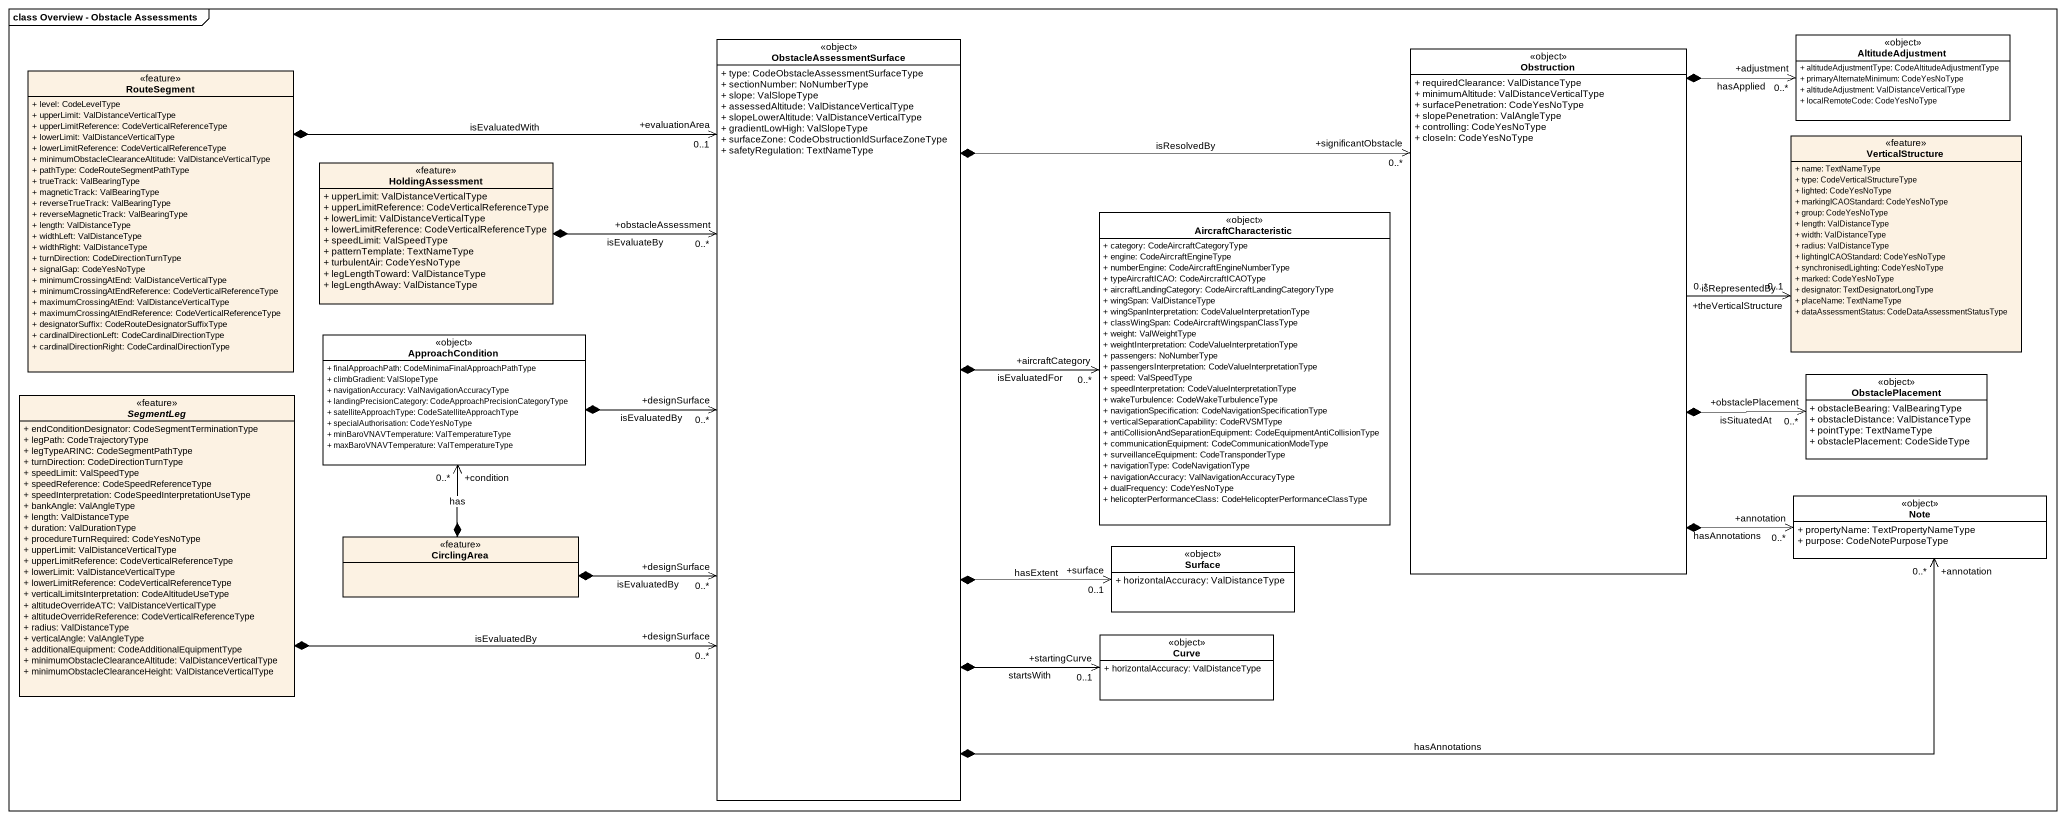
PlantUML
@startuml
mainframe class Overview - Obstacle Assessments
hide circle
hide empty members
skinparam classAttributeIconSize 0
class AltitudeAdjustment <<object>> #FFFFFF {
  + altitudeAdjustmentType: CodeAltitudeAdjustmentType
  + primaryAlternateMinimum: CodeYesNoType
  + altitudeAdjustment: ValDistanceVerticalType
  + localRemoteCode: CodeYesNoType
}
class RouteSegment <<feature>> {
  + level: CodeLevelType
  + upperLimit: ValDistanceVerticalType
  + upperLimitReference: CodeVerticalReferenceType
  + lowerLimit: ValDistanceVerticalType
  + lowerLimitReference: CodeVerticalReferenceType
  + minimumObstacleClearanceAltitude: ValDistanceVerticalType
  + pathType: CodeRouteSegmentPathType
  + trueTrack: ValBearingType
  + magneticTrack: ValBearingType
  + reverseTrueTrack: ValBearingType
  + reverseMagneticTrack: ValBearingType
  + length: ValDistanceType
  + widthLeft: ValDistanceType
  + widthRight: ValDistanceType
  + turnDirection: CodeDirectionTurnType
  + signalGap: CodeYesNoType
  + minimumCrossingAtEnd: ValDistanceVerticalType
  + minimumCrossingAtEndReference: CodeVerticalReferenceType
  + maximumCrossingAtEnd: ValDistanceVerticalType
  + maximumCrossingAtEndReference: CodeVerticalReferenceType
  + designatorSuffix: CodeRouteDesignatorSuffixType
  + cardinalDirectionLeft: CodeCardinalDirectionType
  + cardinalDirectionRight: CodeCardinalDirectionType
}
class ObstacleAssessmentSurface <<object>> #FFFFFF {
  + type: CodeObstacleAssessmentSurfaceType
  + sectionNumber: NoNumberType
  + slope: ValSlopeType
  + assessedAltitude: ValDistanceVerticalType
  + slopeLowerAltitude: ValDistanceVerticalType
  + gradientLowHigh: ValSlopeType
  + surfaceZone: CodeObstructionIdSurfaceZoneType
  + safetyRegulation: TextNameType
}
class Obstruction <<object>> #FFFFFF {
  + requiredClearance: ValDistanceType
  + minimumAltitude: ValDistanceVerticalType
  + surfacePenetration: CodeYesNoType
  + slopePenetration: ValAngleType
  + controlling: CodeYesNoType
  + closeIn: CodeYesNoType
}
class VerticalStructure <<feature>> {
  + name: TextNameType
  + type: CodeVerticalStructureType
  + lighted: CodeYesNoType
  + markingICAOStandard: CodeYesNoType
  + group: CodeYesNoType
  + length: ValDistanceType
  + width: ValDistanceType
  + radius: ValDistanceType
  + lightingICAOStandard: CodeYesNoType
  + synchronisedLighting: CodeYesNoType
  + marked: CodeYesNoType
  + designator: TextDesignatorLongType
  + placeName: TextNameType
  + dataAssessmentStatus: CodeDataAssessmentStatusType
}
class HoldingAssessment <<feature>> {
  + upperLimit: ValDistanceVerticalType
  + upperLimitReference: CodeVerticalReferenceType
  + lowerLimit: ValDistanceVerticalType
  + lowerLimitReference: CodeVerticalReferenceType
  + speedLimit: ValSpeedType
  + patternTemplate: TextNameType
  + turbulentAir: CodeYesNoType
  + legLengthToward: ValDistanceType
  + legLengthAway: ValDistanceType
}
class AircraftCharacteristic <<object>> #FFFFFF {
  + category: CodeAircraftCategoryType
  + engine: CodeAircraftEngineType
  + numberEngine: CodeAircraftEngineNumberType
  + typeAircraftICAO: CodeAircraftICAOType
  + aircraftLandingCategory: CodeAircraftLandingCategoryType
  + wingSpan: ValDistanceType
  + wingSpanInterpretation: CodeValueInterpretationType
  + classWingSpan: CodeAircraftWingspanClassType
  + weight: ValWeightType
  + weightInterpretation: CodeValueInterpretationType
  + passengers: NoNumberType
  + passengersInterpretation: CodeValueInterpretationType
  + speed: ValSpeedType
  + speedInterpretation: CodeValueInterpretationType
  + wakeTurbulence: CodeWakeTurbulenceType
  + navigationSpecification: CodeNavigationSpecificationType
  + verticalSeparationCapability: CodeRVSMType
  + antiCollisionAndSeparationEquipment: CodeEquipmentAntiCollisionType
  + communicationEquipment: CodeCommunicationModeType
  + surveillanceEquipment: CodeTransponderType
  + navigationType: CodeNavigationType
  + navigationAccuracy: ValNavigationAccuracyType
  + dualFrequency: CodeYesNoType
  + helicopterPerformanceClass: CodeHelicopterPerformanceClassType
}
class ApproachCondition <<object>> #FFFFFF {
  + finalApproachPath: CodeMinimaFinalApproachPathType
  + climbGradient: ValSlopeType
  + navigationAccuracy: ValNavigationAccuracyType
  + landingPrecisionCategory: CodeApproachPrecisionCategoryType
  + satelliteApproachType: CodeSatelliteApproachType
  + specialAuthorisation: CodeYesNoType
  + minBaroVNAVTemperature: ValTemperatureType
  + maxBaroVNAVTemperature: ValTemperatureType
}
class ObstaclePlacement <<object>> #FFFFFF {
  + obstacleBearing: ValBearingType
  + obstacleDistance: ValDistanceType
  + pointType: TextNameType
  + obstaclePlacement: CodeSideType
}
abstract class SegmentLeg <<feature>> {
  + endConditionDesignator: CodeSegmentTerminationType
  + legPath: CodeTrajectoryType
  + legTypeARINC: CodeSegmentPathType
  + turnDirection: CodeDirectionTurnType
  + speedLimit: ValSpeedType
  + speedReference: CodeSpeedReferenceType
  + speedInterpretation: CodeSpeedInterpretationUseType
  + bankAngle: ValAngleType
  + length: ValDistanceType
  + duration: ValDurationType
  + procedureTurnRequired: CodeYesNoType
  + upperLimit: ValDistanceVerticalType
  + upperLimitReference: CodeVerticalReferenceType
  + lowerLimit: ValDistanceVerticalType
  + lowerLimitReference: CodeVerticalReferenceType
  + verticalLimitsInterpretation: CodeAltitudeUseType
  + altitudeOverrideATC: ValDistanceVerticalType
  + altitudeOverrideReference: CodeVerticalReferenceType
  + radius: ValDistanceType
  + verticalAngle: ValAngleType
  + additionalEquipment: CodeAdditionalEquipmentType
  + minimumObstacleClearanceAltitude: ValDistanceVerticalType
  + minimumObstacleClearanceHeight: ValDistanceVerticalType
}
class "Note" as Note_ <<object>> #FFFFFF {
  + propertyName: TextPropertyNameType
  + purpose: CodeNotePurposeType
}
class CirclingArea <<feature>>
class Surface <<object>> #FFFFFF {
  + horizontalAccuracy: ValDistanceType
}
class Curve <<object>> #FFFFFF {
  + horizontalAccuracy: ValDistanceType
}
RouteSegment *-right-> "+evaluationArea\n0..1" ObstacleAssessmentSurface : isEvaluatedWith
ObstacleAssessmentSurface *-right-> "+significantObstacle\n0..*" Obstruction : isResolvedBy
ObstacleAssessmentSurface *-right-> "+aircraftCategory\n0..*" AircraftCharacteristic : isEvaluatedFor
ObstacleAssessmentSurface *-right-> "+annotation\n0..*" Note_ : hasAnnotations
ObstacleAssessmentSurface *-right-> "+surface\n0..1" Surface : hasExtent
ObstacleAssessmentSurface *--> "+startingCurve\n0..1" Curve : startsWith
Obstruction *-up-> "+adjustment\n0..*" AltitudeAdjustment : hasApplied
Obstruction "0..*" -right-> "+theVerticalStructure\n0..1" VerticalStructure : isRepresentedBy
Obstruction *-right-> "+obstaclePlacement\n0..*" ObstaclePlacement : isSituatedAt
Obstruction *-right-> "+annotation\n0..*" Note_ : hasAnnotations
HoldingAssessment *-right-> "+obstacleAssessment\n0..*" ObstacleAssessmentSurface : isEvaluateBy
ApproachCondition *-right-> "+designSurface\n0..*" ObstacleAssessmentSurface : isEvaluatedBy
SegmentLeg *-right-> "+designSurface\n0..*" ObstacleAssessmentSurface : isEvaluatedBy
CirclingArea *-right-> "+designSurface\n0..*" ObstacleAssessmentSurface : isEvaluatedBy
CirclingArea *-up-> "+condition\n0..*" ApproachCondition : has
@enduml
